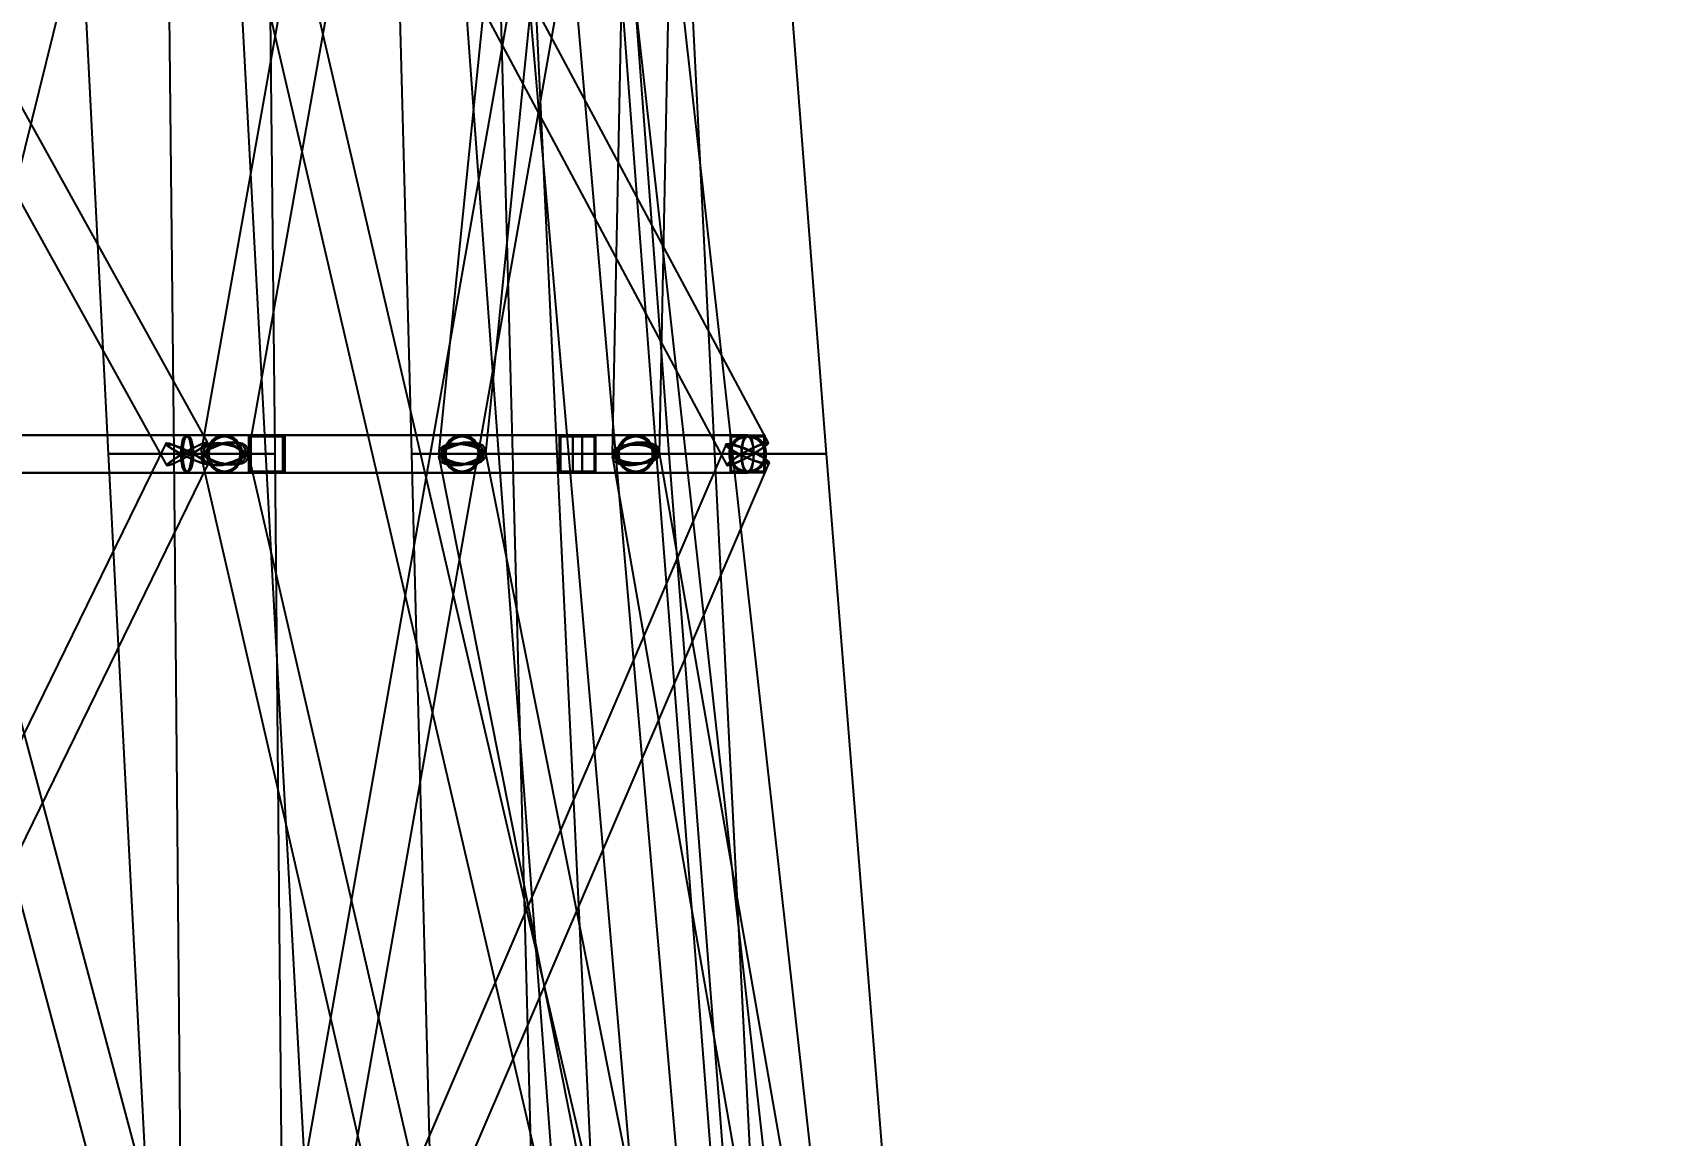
# Model space of a CAD drawing. Header units: millimetres. Extents: x -123812 to 252100, y -3000 to 639000.
# Drawn here: x 18780 to 36212, y 80160 to 92040 of the extents above; entities that cross this region are included whole.
import ezdxf

# ---------------------------------------------------------------- set-up
doc = ezdxf.new("R2010")
doc.units = ezdxf.units.MM
doc.layers.add('D-STR-DIM', color=7, linetype='Continuous', lineweight=13)
doc.layers.add('D-STR-STRC', color=7, linetype='Continuous', lineweight=25)
doc.styles.add('OpenSansCondensed-Light', font='OpenSansCondensed-Light.ttf')
doc.styles.add('TOWER_UNICODE', font='Arial Unicode.ttf')
doc.dimstyles.new('EZDXF', dxfattribs={"dimtxt": 0.25, "dimasz": 0.175, "dimexe": 0.375, "dimexo": 0.125, "dimgap": 0.1, "dimtad": 1, "dimlfac": 100, "dimzin": 12, "dimdsep": 46, "dimtxsty": 'OpenSansCondensed-Light', "dimblk": 'ARCHTICK', "dimcen": 2.5, "dimazin": 3, "dimtfac": 0.5, "dimtmove": 2, "dimatfit": 3})

# ---------------------------------------------------------------- blocks, each defined once
blk = doc.blocks.new('_ARCHTICK')
at = {"color": 0, "linetype": 'BYBLOCK', "const_width": 0.15}
blk.add_lwpolyline([(-0.5, -0.5), (0.5, 0.5)], dxfattribs=at)

msp = doc.modelspace()

# ---------------------------------------------------------------- linework, layer by layer
at = {"layer": 'D-STR-STRC'}
for points in [[(13294.5, 99879.1), (20224, 87379.1), (20230.2, 87374.8), (20251.1, 87379.1), (20285.3, 87391.6), (20330.5, 87411.5), (20383.5, 87437.4), (20440.9, 87467.6), (20498.7, 87500), (20552.9, 87532.4), (20599.8, 87562.6), (20636.3, 87588.5), (20659.9, 87608.4), (20668.9, 87620.9), (13739.3, 100120.9)], [(20470.1, 100061.2), (17377, 87561.2), (17378.5, 87531.7), (17396.7, 87500), (17430.4, 87468.3), (17477.2, 87438.8), (17534.1, 87413.5), (17597, 87394.1), (17661.7, 87381.9), (17723.8, 87377.7), (17779.1, 87381.9), (17823.7, 87394.1), (17854.8, 87413.5), (17870.1, 87438.8), (20963.1, 99938.8)], [(19570.4, 99881.2), (26260.7, 87381.2), (26270.3, 87377), (26294.4, 87381.2), (26331.5, 87393.5), (26379.1, 87413), (26433.9, 87438.5), (26492.2, 87468.2), (26550.1, 87500), (26603.4, 87531.8), (26648.8, 87561.5), (26682.9, 87587), (26703.6, 87606.5), (26709.4, 87618.8), (20019, 100118.8)], [(19547.3, 99942.9), (25363.6, 74942.9), (25372, 74938.9), (25396.7, 74939), (25436, 74943.3), (25487.3, 74951.5), (25547, 74963), (25611, 74977), (25675.1, 74992.5), (25734.7, 75008.6), (25786, 75024.1), (25825.3, 75037.9), (25850, 75049.2), (25858.5, 75057.1), (20042.2, 100057.1)], [(22826.4, 100030.6), (20599.1, 87530.6), (20610.7, 87500), (20638.6, 87469.4), (20680.8, 87440.9), (20734.6, 87416.4), (20796.2, 87397.6), (20861.4, 87385.8), (20925.9, 87381.8), (20985.1, 87385.8), (21035.1, 87397.6), (21072.5, 87416.4), (21094.7, 87440.9), (21100.2, 87469.4), (23327.4, 99969.4)], [(25282.3, 100043.6), (20865.5, 75043.6), (20874, 75034.3), (20899, 75022.8), (20938.8, 75009.6), (20990.6, 74995.9), (21050.9, 74982.3), (21115.7, 74970), (21180.4, 74959.8), (21240.8, 74952.3), (21292.6, 74948), (21332.4, 74947.3), (21357.3, 74950.1), (21365.9, 74956.4), (25782.7, 99956.4)], [(24421.3, 100029.2), (23157.6, 87529.2), (23161.1, 87500), (23181.7, 87470.8), (23217.7, 87443.7), (23266.9, 87420.4), (23325.8, 87402.5), (23390.4, 87391.2), (23456.3, 87387.4), (23519.1, 87391.2), (23574.4, 87402.5), (23618.5, 87420.4), (23648.4, 87443.7), (23662, 87470.8), (24925.7, 99970.8)], [(23471, 99978.6), (25642.1, 74978.6), (25650.7, 74968.3), (25676, 74960.1), (25716.2, 74954.7), (25768.7, 74952.3), (25829.7, 74953.2), (25895.2, 74957.3), (25960.7, 74964.3), (26021.7, 74973.7), (26074.1, 74984.9), (26114.4, 74997.1), (26139.6, 75009.6), (26148.3, 75021.4), (23977.2, 100021.4)], [(24421, 99974), (27215.3, 74974), (27223.9, 74956.5), (27249.1, 74942.1), (27289.3, 74931.6), (27341.6, 74925.7), (27402.5, 74925), (27467.8, 74929.3), (27533.2, 74938.4), (27594.1, 74951.8), (27646.4, 74968.4), (27686.5, 74987.2), (27711.8, 75006.8), (27720.4, 75026), (24926.1, 100026)], [(25278.7, 100000), (25026.7, 87500), (25037.9, 87472.6), (25065.7, 87447.1), (25108.2, 87425.1), (25162.3, 87408.3), (25224.6, 87397.7), (25290.6, 87394.1), (25355.9, 87397.7), (25416.1, 87408.3), (25467, 87425.1), (25505.3, 87447.1), (25528.2, 87472.6), (25534.2, 87500), (25786.3, 100000)], [(13920.3, 87296.8), (20446.4, 87296.8), (20459, 87303.7), (20470.7, 87324), (20480.8, 87356.3), (20488.5, 87398.4), (20493.4, 87447.4), (20495.1, 87500), (20493.4, 87552.6), (20488.5, 87601.6), (20480.8, 87643.7), (20470.7, 87676), (20459, 87696.3), (20446.4, 87703.2), (13920.3, 87703.2)], [(17623.5, 87296.8), (20849.6, 87296.8), (20896.4, 87303.7), (20940, 87324), (20977.4, 87356.3), (21006.2, 87398.4), (21024.2, 87447.4), (21030.4, 87500), (21024.2, 87552.6), (21006.2, 87601.6), (20977.4, 87643.7), (20940, 87676), (20896.4, 87696.3), (20849.6, 87703.2), (17623.5, 87703.2)], [(14561.1, 74888.8), (20674.8, 87388.8), (20669.8, 87400.3), (20649.7, 87418.6), (20615.6, 87442.4), (20570.1, 87470.2), (20516.1, 87500), (20457.4, 87529.8), (20397.9, 87557.6), (20341.8, 87581.4), (20292.7, 87599.7), (20254.2, 87611.2), (20228.7, 87615.1), (20218.1, 87611.2), (14104.4, 75111.2)], [(17377.7, 87436.3), (20717.9, 74936.3), (20732.8, 74909.9), (20763.4, 74889.6), (20807.6, 74876.9), (20862.6, 74872.5), (20924.4, 74876.9), (20988.8, 74889.6), (21051.6, 74909.9), (21108.4, 74936.3), (21155.3, 74967), (21189.2, 75000), (21207.7, 75033), (21209.6, 75063.7), (17869.4, 87563.7)], [(23979.4, 75064.3), (21095, 87564.3), (21075.7, 87590.9), (21041, 87611.3), (20993.3, 87624.2), (20935.8, 87628.6), (20872.4, 87624.2), (20807.5, 87611.3), (20745.4, 87590.9), (20690.5, 87564.3), (20646.4, 87533.3), (20616.1, 87500), (20601.8, 87466.7), (20604.3, 87435.7), (23488.8, 74935.7)], [(21345.1, 74895.4), (26714.4, 87395.4), (26718.7, 87406.2), (26707, 87423.5), (26680.2, 87445.9), (26640.1, 87472), (26589.4, 87500), (26531.6, 87528), (26470.7, 87554.1), (26410.7, 87576.5), (26355.8, 87593.8), (26309.7, 87604.6), (26275.6, 87608.3), (26255.7, 87604.6), (20886.3, 75104.6)], [(26139.3, 75064.1), (23653.9, 87564.1), (23631.4, 87590.7), (23593.8, 87611), (23543.6, 87623.8), (23484.3, 87628.2), (23420, 87623.8), (23354.9, 87611), (23293.6, 87590.7), (23240.2, 87564.1), (23198.4, 87533.2), (23170.9, 87500), (23159.8, 87466.8), (23165.6, 87435.9), (25651, 74935.9)], [(27718.9, 75032.8), (25531.5, 87532.8), (25523.5, 87563.3), (25498.9, 87589.5), (25459.4, 87609.6), (25407.8, 87622.3), (25347.5, 87626.6), (25282.6, 87622.3), (25217.5, 87609.6), (25156.7, 87589.5), (25104.4, 87563.3), (25064.1, 87532.8), (25038.5, 87500), (25029.4, 87467.2), (27216.8, 74967.2)]]:
    msp.add_lwpolyline(points, dxfattribs=at)
for points in [[(18960.7, 100000), (19596, 87500), (21296.9, 87500), (20628.7, 100000)], [(20171.3, 100000), (20303.2, 87500), (21396.1, 87500), (21261.9, 100000)], [(22531.6, 100000), (22863.3, 87500), (23956.3, 87500), (23622.2, 100000)], [(22890.2, 100000), (23802, 87500), (25502.9, 87500), (24558.1, 100000)], [(23839.6, 100000), (24429.9, 87500), (26130.9, 87500), (25507.5, 100000)], [(24698.5, 100000), (25634.6, 87500), (27335.5, 87500), (26366.5, 100000)], [(12620, 87300), (24701.9, 87300), (24701.9, 87700), (12620, 87700)], [(15610.8, 87300), (21486.4, 87300), (21486.4, 87700), (15610.8, 87700)], [(20379.8, 87500), (20382.1, 87447.4), (20388.8, 87398.4), (20399.3, 87356.3), (20413.1, 87324), (20429.2, 87303.7), (20446.4, 87296.8), (26485.1, 87296.8), (26502.3, 87303.7), (26518.4, 87324), (26532.2, 87356.3), (26542.8, 87398.4), (26549.4, 87447.4), (26551.7, 87500), (26549.4, 87552.6), (26542.8, 87601.6), (26532.2, 87643.7), (26518.4, 87676), (26502.3, 87696.3), (26485.1, 87703.2), (20446.4, 87703.2), (20429.2, 87696.3), (20413.1, 87676), (20399.3, 87643.7), (20388.8, 87601.6), (20382.1, 87552.6)], [(20513.1, 87500), (20510.8, 87447.4), (20504.1, 87398.4), (20493.5, 87356.3), (20479.7, 87324), (20463.7, 87303.7), (20446.4, 87296.8), (20429.2, 87303.7), (20413.1, 87324), (20399.3, 87356.3), (20388.8, 87398.4), (20382.1, 87447.4), (20379.8, 87500), (20382.1, 87552.6), (20388.8, 87601.6), (20399.3, 87643.7), (20413.1, 87676), (20429.2, 87696.3), (20446.4, 87703.2), (20463.7, 87696.3), (20479.7, 87676), (20493.5, 87643.7), (20504.1, 87601.6), (20510.8, 87552.6)], [(20507.8, 87500), (20505.7, 87451.5), (20499.6, 87406.4), (20489.8, 87367.6), (20477.1, 87337.9), (20462.3, 87319.2), (20446.4, 87312.8), (20430.6, 87319.2), (20415.8, 87337.9), (20403, 87367.6), (20393.3, 87406.4), (20387.2, 87451.5), (20385.1, 87500), (20387.2, 87548.5), (20393.3, 87593.6), (20403, 87632.4), (20415.8, 87662.1), (20430.6, 87680.8), (20446.4, 87687.2), (20462.3, 87680.8), (20477.1, 87662.1), (20489.8, 87632.4), (20499.6, 87593.6), (20505.7, 87548.5)], [(20495.1, 87500), (20493.4, 87447.4), (20488.5, 87398.4), (20480.8, 87356.3), (20470.7, 87324), (20459, 87303.7), (20446.4, 87296.8), (20433.9, 87303.7), (20422.1, 87324), (20412.1, 87356.3), (20404.3, 87398.4), (20399.5, 87447.4), (20397.8, 87500), (20399.5, 87552.6), (20404.3, 87601.6), (20412.1, 87643.7), (20422.1, 87676), (20433.9, 87696.3), (20446.4, 87703.2), (20459, 87696.3), (20470.7, 87676), (20480.8, 87643.7), (20488.5, 87601.6), (20493.4, 87552.6)], [(20491.2, 87500), (20489.7, 87451.5), (20485.2, 87406.4), (20478.1, 87367.6), (20468.8, 87337.9), (20458, 87319.2), (20446.4, 87312.8), (20434.9, 87319.2), (20424.1, 87337.9), (20414.8, 87367.6), (20407.7, 87406.4), (20403.2, 87451.5), (20401.7, 87500), (20403.2, 87548.5), (20407.7, 87593.6), (20414.8, 87632.4), (20424.1, 87662.1), (20434.9, 87680.8), (20446.4, 87687.2), (20458, 87680.8), (20468.8, 87662.1), (20478.1, 87632.4), (20485.2, 87593.6), (20489.7, 87548.5)], [(20660.8, 87500), (20667.2, 87447.4), (20686.1, 87398.4), (20716.1, 87356.3), (20755.2, 87324), (20800.8, 87303.7), (20849.6, 87296.8), (23409.8, 87296.8), (23458.7, 87303.7), (23504.2, 87324), (23543.3, 87356.3), (23573.4, 87398.4), (23592.2, 87447.4), (23598.7, 87500), (23592.2, 87552.6), (23573.4, 87601.6), (23543.3, 87643.7), (23504.2, 87676), (23458.7, 87696.3), (23409.8, 87703.2), (20849.6, 87703.2), (20800.8, 87696.3), (20755.2, 87676), (20716.1, 87643.7), (20686.1, 87601.6), (20667.2, 87552.6)], [(21038.5, 87500), (21032.1, 87447.4), (21013.2, 87398.4), (20983.2, 87356.3), (20944.1, 87324), (20898.5, 87303.7), (20849.6, 87296.8), (20800.8, 87303.7), (20755.2, 87324), (20716.1, 87356.3), (20686.1, 87398.4), (20667.2, 87447.4), (20660.8, 87500), (20667.2, 87552.6), (20686.1, 87601.6), (20716.1, 87643.7), (20755.2, 87676), (20800.8, 87696.3), (20849.6, 87703.2), (20898.5, 87696.3), (20944.1, 87676), (20983.2, 87643.7), (21013.2, 87601.6), (21032.1, 87552.6)], [(21030.4, 87500), (21024.2, 87447.4), (21006.2, 87398.4), (20977.4, 87356.3), (20940, 87324), (20896.4, 87303.7), (20849.6, 87296.8), (20802.9, 87303.7), (20759.3, 87324), (20721.9, 87356.3), (20693.1, 87398.4), (20675.1, 87447.4), (20668.9, 87500), (20675.1, 87552.6), (20693.1, 87601.6), (20721.9, 87643.7), (20759.3, 87676), (20802.9, 87696.3), (20849.6, 87703.2), (20896.4, 87696.3), (20940, 87676), (20977.4, 87643.7), (21006.2, 87601.6), (21024.2, 87552.6)], [(21023.7, 87500), (21017.7, 87451.5), (21000.4, 87406.4), (20972.7, 87367.6), (20936.7, 87337.9), (20894.7, 87319.2), (20849.6, 87312.8), (20804.6, 87319.2), (20762.6, 87337.9), (20726.6, 87367.6), (20698.9, 87406.4), (20681.6, 87451.5), (20675.6, 87500), (20681.6, 87548.5), (20698.9, 87593.6), (20726.6, 87632.4), (20762.6, 87662.1), (20804.6, 87680.8), (20849.6, 87687.2), (20894.7, 87680.8), (20936.7, 87662.1), (20972.7, 87632.4), (21000.4, 87593.6), (21017.7, 87548.5)], [(21016.1, 87500), (21010.5, 87451.5), (20993.8, 87406.4), (20967.4, 87367.6), (20932.9, 87337.9), (20892.7, 87319.2), (20849.6, 87312.8), (20806.6, 87319.2), (20766.4, 87337.9), (20731.9, 87367.6), (20705.5, 87406.4), (20688.8, 87451.5), (20683.2, 87500), (20688.8, 87548.5), (20705.5, 87593.6), (20731.9, 87632.4), (20766.4, 87662.1), (20806.6, 87680.8), (20849.6, 87687.2), (20892.7, 87680.8), (20932.9, 87662.1), (20967.4, 87632.4), (20993.8, 87593.6), (21010.5, 87548.5)], [(21113.7, 87300), (24845, 87300), (24845, 87700), (21113.7, 87700)], [(21113.7, 87700), (21498.7, 87700), (21498.7, 87300), (21113.7, 87300)], [(21120.5, 87300), (26670.8, 87300), (26670.8, 87700), (21120.5, 87700)], [(21120.5, 87700), (21491.9, 87700), (21491.9, 87300), (21120.5, 87300)], [(21125.2, 87688), (21487.2, 87688), (21487.2, 87312), (21125.2, 87312)], [(21126, 87700), (21486.4, 87700), (21486.4, 87300), (21126, 87300)], [(21131.6, 87688), (21480.8, 87688), (21480.8, 87312), (21131.6, 87312)], [(21136.8, 87688), (21475.6, 87688), (21475.6, 87312), (21136.8, 87312)], [(23214.6, 87500), (23221.3, 87447.4), (23240.8, 87398.4), (23271.8, 87356.3), (23312.2, 87324), (23359.3, 87303.7), (23409.8, 87296.8), (25280.4, 87296.8), (25330.9, 87303.7), (25378, 87324), (25418.4, 87356.3), (25449.4, 87398.4), (25468.9, 87447.4), (25475.6, 87500), (25468.9, 87552.6), (25449.4, 87601.6), (25418.4, 87643.7), (25378, 87676), (25330.9, 87696.3), (25280.4, 87703.2), (23409.8, 87703.2), (23359.3, 87696.3), (23312.2, 87676), (23271.8, 87643.7), (23240.8, 87601.6), (23221.3, 87552.6)], [(23605, 87500), (23598.3, 87447.4), (23578.8, 87398.4), (23547.8, 87356.3), (23507.4, 87324), (23460.3, 87303.7), (23409.8, 87296.8), (23359.3, 87303.7), (23312.2, 87324), (23271.8, 87356.3), (23240.8, 87398.4), (23221.3, 87447.4), (23214.6, 87500), (23221.3, 87552.6), (23240.8, 87601.6), (23271.8, 87643.7), (23312.2, 87676), (23359.3, 87696.3), (23409.8, 87703.2), (23460.3, 87696.3), (23507.4, 87676), (23547.8, 87643.7), (23578.8, 87601.6), (23598.3, 87552.6)], [(23598.7, 87500), (23592.2, 87447.4), (23573.4, 87398.4), (23543.3, 87356.3), (23504.2, 87324), (23458.7, 87303.7), (23409.8, 87296.8), (23360.9, 87303.7), (23315.3, 87324), (23276.2, 87356.3), (23246.2, 87398.4), (23227.3, 87447.4), (23220.9, 87500), (23227.3, 87552.6), (23246.2, 87601.6), (23276.2, 87643.7), (23315.3, 87676), (23360.9, 87696.3), (23409.8, 87703.2), (23458.7, 87696.3), (23504.2, 87676), (23543.3, 87643.7), (23573.4, 87601.6), (23592.2, 87552.6)], [(23589.6, 87500), (23583.5, 87451.5), (23565.5, 87406.4), (23536.9, 87367.6), (23499.7, 87337.9), (23456.3, 87319.2), (23409.8, 87312.8), (23363.2, 87319.2), (23319.9, 87337.9), (23282.6, 87367.6), (23254.1, 87406.4), (23236.1, 87451.5), (23230, 87500), (23236.1, 87548.5), (23254.1, 87593.6), (23282.6, 87632.4), (23319.9, 87662.1), (23363.2, 87680.8), (23409.8, 87687.2), (23456.3, 87680.8), (23499.7, 87662.1), (23536.9, 87632.4), (23565.5, 87593.6), (23583.5, 87548.5)], [(23583.8, 87500), (23577.9, 87451.5), (23560.5, 87406.4), (23532.8, 87367.6), (23496.8, 87337.9), (23454.8, 87319.2), (23409.8, 87312.8), (23364.7, 87319.2), (23322.8, 87337.9), (23286.7, 87367.6), (23259.1, 87406.4), (23241.7, 87451.5), (23235.8, 87500), (23241.7, 87548.5), (23259.1, 87593.6), (23286.7, 87632.4), (23322.8, 87662.1), (23364.7, 87680.8), (23409.8, 87687.2), (23454.8, 87680.8), (23496.8, 87662.1), (23532.8, 87632.4), (23560.5, 87593.6), (23577.9, 87548.5)], [(24459.9, 87700), (24845, 87700), (24845, 87300), (24459.9, 87300)], [(24471.5, 87688), (24833.5, 87688), (24833.5, 87312), (24471.5, 87312)], [(24603.1, 87700), (24701.9, 87700), (24701.9, 87300), (24603.1, 87300)], [(24606, 87688), (24698.9, 87688), (24698.9, 87312), (24606, 87312)], [(25080.9, 87500), (25087.7, 87447.4), (25107.6, 87398.4), (25139.3, 87356.3), (25180.6, 87324), (25228.8, 87303.7), (25280.4, 87296.8), (26485.1, 87296.8), (26536.7, 87303.7), (26584.8, 87324), (26626.2, 87356.3), (26657.9, 87398.4), (26677.8, 87447.4), (26684.6, 87500), (26677.8, 87552.6), (26657.9, 87601.6), (26626.2, 87643.7), (26584.8, 87676), (26536.7, 87696.3), (26485.1, 87703.2), (25280.4, 87703.2), (25228.8, 87696.3), (25180.6, 87676), (25139.3, 87643.7), (25107.6, 87601.6), (25087.7, 87552.6)], [(25480, 87500), (25473.2, 87447.4), (25453.2, 87398.4), (25421.5, 87356.3), (25380.2, 87324), (25332.1, 87303.7), (25280.4, 87296.8), (25228.8, 87303.7), (25180.6, 87324), (25139.3, 87356.3), (25107.6, 87398.4), (25087.7, 87447.4), (25080.9, 87500), (25087.7, 87552.6), (25107.6, 87601.6), (25139.3, 87643.7), (25180.6, 87676), (25228.8, 87696.3), (25280.4, 87703.2), (25332.1, 87696.3), (25380.2, 87676), (25421.5, 87643.7), (25453.2, 87601.6), (25473.2, 87552.6)], [(25475.6, 87500), (25468.9, 87447.4), (25449.4, 87398.4), (25418.4, 87356.3), (25378, 87324), (25330.9, 87303.7), (25280.4, 87296.8), (25229.9, 87303.7), (25182.8, 87324), (25142.4, 87356.3), (25111.4, 87398.4), (25091.9, 87447.4), (25085.2, 87500), (25091.9, 87552.6), (25111.4, 87601.6), (25142.4, 87643.7), (25182.8, 87676), (25229.9, 87696.3), (25280.4, 87703.2), (25330.9, 87696.3), (25378, 87676), (25418.4, 87643.7), (25449.4, 87601.6), (25468.9, 87552.6)], [(25464.3, 87500), (25458, 87451.5), (25439.6, 87406.4), (25410.4, 87367.6), (25372.3, 87337.9), (25328, 87319.2), (25280.4, 87312.8), (25232.8, 87319.2), (25188.5, 87337.9), (25150.4, 87367.6), (25121.2, 87406.4), (25102.8, 87451.5), (25096.6, 87500), (25102.8, 87548.5), (25121.2, 87593.6), (25150.4, 87632.4), (25188.5, 87662.1), (25232.8, 87680.8), (25280.4, 87687.2), (25328, 87680.8), (25372.3, 87662.1), (25410.4, 87632.4), (25439.6, 87593.6), (25458, 87548.5)], [(25460.2, 87500), (25454.1, 87451.5), (25436.1, 87406.4), (25407.6, 87367.6), (25370.3, 87337.9), (25327, 87319.2), (25280.4, 87312.8), (25233.9, 87319.2), (25190.5, 87337.9), (25153.3, 87367.6), (25124.7, 87406.4), (25106.7, 87451.5), (25100.6, 87500), (25106.7, 87548.5), (25124.7, 87593.6), (25153.3, 87632.4), (25190.5, 87662.1), (25233.9, 87680.8), (25280.4, 87687.2), (25327, 87680.8), (25370.3, 87662.1), (25407.6, 87632.4), (25436.1, 87593.6), (25454.1, 87548.5)], [(26684.6, 87500), (26677.8, 87447.4), (26657.9, 87398.4), (26626.2, 87356.3), (26584.8, 87324), (26536.7, 87303.7), (26485.1, 87296.8), (26433.4, 87303.7), (26385.3, 87324), (26344, 87356.3), (26312.2, 87398.4), (26292.3, 87447.4), (26285.5, 87500), (26292.3, 87552.6), (26312.2, 87601.6), (26344, 87643.7), (26385.3, 87676), (26433.4, 87696.3), (26485.1, 87703.2), (26536.7, 87696.3), (26584.8, 87676), (26626.2, 87643.7), (26657.9, 87601.6), (26677.8, 87552.6)], [(26299.3, 87700), (26670.8, 87700), (26670.8, 87300), (26299.3, 87300)], [(26668.9, 87500), (26662.6, 87451.5), (26644.3, 87406.4), (26615.1, 87367.6), (26577, 87337.9), (26532.7, 87319.2), (26485.1, 87312.8), (26437.5, 87319.2), (26393.1, 87337.9), (26355.1, 87367.6), (26325.9, 87406.4), (26307.5, 87451.5), (26301.2, 87500), (26307.5, 87548.5), (26325.9, 87593.6), (26355.1, 87632.4), (26393.1, 87662.1), (26437.5, 87680.8), (26485.1, 87687.2), (26532.7, 87680.8), (26577, 87662.1), (26615.1, 87632.4), (26644.3, 87593.6), (26662.6, 87548.5)], [(26310.5, 87688), (26659.7, 87688), (26659.7, 87312), (26310.5, 87312)], [(26551.7, 87500), (26549.4, 87447.4), (26542.8, 87398.4), (26532.2, 87356.3), (26518.4, 87324), (26502.3, 87303.7), (26485.1, 87296.8), (26467.8, 87303.7), (26451.8, 87324), (26438, 87356.3), (26427.4, 87398.4), (26420.7, 87447.4), (26418.5, 87500), (26420.7, 87552.6), (26427.4, 87601.6), (26438, 87643.7), (26451.8, 87676), (26467.8, 87696.3), (26485.1, 87703.2), (26502.3, 87696.3), (26518.4, 87676), (26532.2, 87643.7), (26542.8, 87601.6), (26549.4, 87552.6)], [(26546.4, 87500), (26544.3, 87451.5), (26538.2, 87406.4), (26528.5, 87367.6), (26515.8, 87337.9), (26501, 87319.2), (26485.1, 87312.8), (26469.2, 87319.2), (26454.4, 87337.9), (26441.7, 87367.6), (26431.9, 87406.4), (26425.8, 87451.5), (26423.7, 87500), (26425.8, 87548.5), (26431.9, 87593.6), (26441.7, 87632.4), (26454.4, 87662.1), (26469.2, 87680.8), (26485.1, 87687.2), (26501, 87680.8), (26515.8, 87662.1), (26528.5, 87632.4), (26538.2, 87593.6), (26544.3, 87548.5)], [(20516.1, 87500), (20570.1, 87470.2), (20615.6, 87442.4), (20649.7, 87418.6), (20669.8, 87400.3), (20674.8, 87388.8), (20664.2, 87384.9), (20638.7, 87388.8), (20600.1, 87400.3), (20551.1, 87418.6), (20495, 87442.4), (20435.5, 87470.2), (20376.8, 87500), (20322.8, 87529.8), (20277.2, 87557.6), (20243.2, 87581.4), (20223.1, 87599.7), (20218.1, 87611.2), (20228.7, 87615.1), (20254.2, 87611.2), (20292.7, 87599.7), (20341.8, 87581.4), (20397.9, 87557.6), (20457.4, 87529.8)], [(20394.2, 87500), (20340, 87467.6), (20293.1, 87437.4), (20256.6, 87411.5), (20233, 87391.6), (20224, 87379.1), (20230.2, 87374.8), (20251.1, 87379.1), (20285.3, 87391.6), (20330.5, 87411.5), (20383.5, 87437.4), (20440.9, 87467.6), (20498.7, 87500), (20552.9, 87532.4), (20599.8, 87562.6), (20636.3, 87588.5), (20659.9, 87608.4), (20668.9, 87620.9), (20662.7, 87625.2), (20641.8, 87620.9), (20607.6, 87608.4), (20562.4, 87588.5), (20509.3, 87562.6), (20452, 87532.4)], [(20509.3, 87500), (20557.9, 87473.1), (20599, 87448.1), (20629.7, 87426.6), (20647.8, 87410.1), (20652.3, 87399.7), (20642.7, 87396.2), (20619.8, 87399.7), (20585, 87410.1), (20540.8, 87426.6), (20490.2, 87448.1), (20436.6, 87473.1), (20383.6, 87500), (20335, 87526.9), (20293.9, 87551.9), (20263.2, 87573.4), (20245, 87589.9), (20240.6, 87600.3), (20250.2, 87603.8), (20273.1, 87600.3), (20307.9, 87589.9), (20352.1, 87573.4), (20402.7, 87551.9), (20456.3, 87526.9)], [(20399.3, 87500), (20350.5, 87470.8), (20308.2, 87443.6), (20275.3, 87420.2), (20254, 87402.3), (20245.9, 87391), (20251.5, 87387.1), (20270.3, 87391), (20301.1, 87402.3), (20341.9, 87420.2), (20389.7, 87443.6), (20441.5, 87470.8), (20493.5, 87500), (20542.4, 87529.2), (20584.7, 87556.4), (20617.6, 87579.8), (20638.9, 87597.7), (20647, 87609), (20641.4, 87612.9), (20622.6, 87609), (20591.8, 87597.7), (20551, 87579.8), (20503.1, 87556.4), (20451.4, 87529.2)], [(20610.7, 87500), (20638.6, 87469.4), (20680.8, 87440.9), (20734.6, 87416.4), (20796.2, 87397.6), (20861.4, 87385.8), (20925.9, 87381.8), (20985.1, 87385.8), (21035.1, 87397.6), (21072.5, 87416.4), (21094.7, 87440.9), (21100.2, 87469.4), (21088.6, 87500), (21060.7, 87530.6), (21018.5, 87559.1), (20964.7, 87583.6), (20903.1, 87602.4), (20837.9, 87614.2), (20773.4, 87618.2), (20714.2, 87614.2), (20664.2, 87602.4), (20626.8, 87583.6), (20604.6, 87559.1), (20599.1, 87530.6)], [(21083.2, 87500), (21052.9, 87466.7), (21008.8, 87435.7), (20953.9, 87409.1), (20891.8, 87388.7), (20826.9, 87375.8), (20763.5, 87371.4), (20706, 87375.8), (20658.3, 87388.7), (20623.6, 87409.1), (20604.3, 87435.7), (20601.8, 87466.7), (20616.1, 87500), (20646.4, 87533.3), (20690.5, 87564.3), (20745.4, 87590.9), (20807.5, 87611.3), (20872.4, 87624.2), (20935.8, 87628.6), (20993.3, 87624.2), (21041, 87611.3), (21075.7, 87590.9), (21095, 87564.3), (21097.5, 87533.3)], [(20634.2, 87500), (20659.3, 87472.4), (20697.4, 87446.7), (20745.9, 87424.7), (20801.4, 87407.7), (20860.3, 87397.1), (20918.4, 87393.4), (20971.8, 87397.1), (21016.9, 87407.7), (21050.6, 87424.7), (21070.6, 87446.7), (21075.5, 87472.4), (21065.1, 87500), (21040, 87527.6), (21001.9, 87553.3), (20953.4, 87575.3), (20897.9, 87592.3), (20839, 87602.9), (20780.9, 87606.6), (20727.5, 87602.9), (20682.4, 87592.3), (20648.7, 87575.3), (20628.7, 87553.3), (20623.8, 87527.6)], [(21060.2, 87500), (21032.9, 87470), (20993.2, 87442), (20943.6, 87418), (20887.7, 87399.6), (20829.1, 87388), (20772, 87384.1), (20720.1, 87388), (20677.1, 87399.6), (20645.9, 87418), (20628.5, 87442), (20626.2, 87470), (20639.1, 87500), (20666.4, 87530), (20706.1, 87558), (20755.7, 87582), (20811.6, 87600.4), (20870.2, 87612), (20927.3, 87615.9), (20979.2, 87612), (21022.2, 87600.4), (21053.4, 87582), (21070.8, 87558), (21073.1, 87530)], [(23161.1, 87500), (23181.7, 87470.8), (23217.7, 87443.7), (23266.9, 87420.4), (23325.8, 87402.5), (23390.4, 87391.2), (23456.3, 87387.4), (23519.1, 87391.2), (23574.4, 87402.5), (23618.5, 87420.4), (23648.4, 87443.7), (23662, 87470.8), (23658.4, 87500), (23637.9, 87529.2), (23601.8, 87556.3), (23552.7, 87579.6), (23493.8, 87597.5), (23429.2, 87608.8), (23363.3, 87612.6), (23300.5, 87608.8), (23245.2, 87597.5), (23201.1, 87579.6), (23171.2, 87556.3), (23157.6, 87529.2)], [(23648.6, 87500), (23621.2, 87466.8), (23579.4, 87435.9), (23526, 87409.3), (23464.6, 87389), (23399.6, 87376.2), (23335.2, 87371.8), (23275.9, 87376.2), (23225.8, 87389), (23188.2, 87409.3), (23165.6, 87435.9), (23159.8, 87466.8), (23170.9, 87500), (23198.4, 87533.2), (23240.2, 87564.1), (23293.6, 87590.7), (23354.9, 87611), (23420, 87623.8), (23484.3, 87628.2), (23543.6, 87623.8), (23593.8, 87611), (23631.4, 87590.7), (23653.9, 87564.1), (23659.8, 87533.2)], [(23185.6, 87500), (23204.1, 87473.7), (23236.6, 87449.2), (23280.9, 87428.2), (23334, 87412.1), (23392.3, 87401.9), (23451.7, 87398.5), (23508.3, 87401.9), (23558.2, 87412.1), (23597.9, 87428.2), (23624.9, 87449.2), (23637.2, 87473.7), (23633.9, 87500), (23615.5, 87526.3), (23582.9, 87550.8), (23538.6, 87571.8), (23485.5, 87587.9), (23427.3, 87598.1), (23367.8, 87601.5), (23311.2, 87598.1), (23261.4, 87587.9), (23221.6, 87571.8), (23194.7, 87550.8), (23182.4, 87526.3)], [(23625.1, 87500), (23600.4, 87470.1), (23562.7, 87442.2), (23514.5, 87418.3), (23459.2, 87399.9), (23400.6, 87388.3), (23342.6, 87384.4), (23289.1, 87388.3), (23243.9, 87399.9), (23210, 87418.3), (23189.7, 87442.2), (23184.4, 87470.1), (23194.4, 87500), (23219.2, 87529.9), (23256.9, 87557.8), (23305, 87581.7), (23360.3, 87600.1), (23419, 87611.7), (23477, 87615.6), (23530.4, 87611.7), (23575.7, 87600.1), (23609.6, 87581.7), (23629.9, 87557.8), (23635.2, 87529.9)], [(25026.7, 87500), (25037.9, 87472.6), (25065.7, 87447.1), (25108.2, 87425.1), (25162.3, 87408.3), (25224.6, 87397.7), (25290.6, 87394.1), (25355.9, 87397.7), (25416.1, 87408.3), (25467, 87425.1), (25505.3, 87447.1), (25528.2, 87472.6), (25534.2, 87500), (25522.9, 87527.4), (25495.1, 87552.9), (25452.7, 87574.9), (25398.5, 87591.7), (25336.3, 87602.3), (25270.3, 87605.9), (25204.9, 87602.3), (25144.8, 87591.7), (25093.8, 87574.9), (25055.6, 87552.9), (25032.7, 87527.4)], [(25522.4, 87500), (25496.8, 87467.2), (25456.4, 87436.7), (25404.1, 87410.5), (25343.3, 87390.4), (25278.3, 87377.7), (25213.4, 87373.4), (25153.1, 87377.7), (25101.4, 87390.4), (25061.9, 87410.5), (25037.4, 87436.7), (25029.4, 87467.2), (25038.5, 87500), (25064.1, 87532.8), (25104.4, 87563.3), (25156.7, 87589.5), (25217.5, 87609.6), (25282.6, 87622.3), (25347.5, 87626.6), (25407.8, 87622.3), (25459.4, 87609.6), (25498.9, 87589.5), (25523.5, 87563.3), (25531.5, 87532.8)], [(25051.6, 87500), (25061.8, 87475.3), (25086.9, 87452.3), (25125.1, 87432.5), (25174, 87417.3), (25230, 87407.8), (25289.6, 87404.5), (25348.5, 87407.8), (25402.7, 87417.3), (25448.7, 87432.5), (25483.1, 87452.3), (25503.8, 87475.3), (25509.2, 87500), (25499, 87524.7), (25474, 87547.7), (25435.7, 87567.5), (25386.9, 87582.7), (25330.8, 87592.2), (25271.3, 87595.5), (25212.4, 87592.2), (25158.1, 87582.7), (25112.2, 87567.5), (25077.7, 87547.7), (25057.1, 87524.7)], [(25498.6, 87500), (25475.5, 87470.5), (25439.1, 87442.9), (25391.9, 87419.3), (25337.1, 87401.2), (25278.5, 87389.8), (25220, 87385.9), (25165.6, 87389.8), (25119, 87401.2), (25083.4, 87419.3), (25061.3, 87442.9), (25054.1, 87470.5), (25062.3, 87500), (25085.4, 87529.5), (25121.7, 87557.1), (25168.9, 87580.7), (25223.7, 87598.8), (25282.3, 87610.2), (25340.9, 87614.1), (25395.3, 87610.2), (25441.8, 87598.8), (25477.4, 87580.7), (25499.5, 87557.1), (25506.8, 87529.5)], [(26589.4, 87500), (26640.1, 87472), (26680.2, 87445.9), (26707, 87423.5), (26718.7, 87406.2), (26714.4, 87395.4), (26694.6, 87391.7), (26660.4, 87395.4), (26614.3, 87406.2), (26559.4, 87423.5), (26499.5, 87445.9), (26438.5, 87472), (26380.7, 87500), (26330.1, 87528), (26290, 87554.1), (26263.2, 87576.5), (26251.5, 87593.8), (26255.7, 87604.6), (26275.6, 87608.3), (26309.7, 87604.6), (26355.8, 87593.8), (26410.7, 87576.5), (26470.7, 87554.1), (26531.6, 87528)], [(26420.1, 87500), (26366.7, 87468.2), (26321.4, 87438.5), (26287.2, 87413), (26266.5, 87393.5), (26260.7, 87381.2), (26270.3, 87377), (26294.4, 87381.2), (26331.5, 87393.5), (26379.1, 87413), (26433.9, 87438.5), (26492.2, 87468.2), (26550.1, 87500), (26603.4, 87531.8), (26648.8, 87561.5), (26682.9, 87587), (26703.6, 87606.5), (26709.4, 87618.8), (26699.9, 87623), (26675.7, 87618.8), (26638.6, 87606.5), (26591, 87587), (26536.2, 87561.5), (26477.9, 87531.8)], [(26579.1, 87500), (26624.8, 87474.7), (26661, 87451.2), (26685.1, 87431), (26695.7, 87415.5), (26691.9, 87405.7), (26673.9, 87402.4), (26643.2, 87405.7), (26601.6, 87415.5), (26552.1, 87431), (26498, 87451.2), (26443.1, 87474.7), (26391, 87500), (26345.3, 87525.3), (26309.2, 87548.8), (26285, 87569), (26274.5, 87584.5), (26278.3, 87594.3), (26296.2, 87597.6), (26327, 87594.3), (26368.5, 87584.5), (26418, 87569), (26472.1, 87548.8), (26527, 87525.3)], [(26426.5, 87500), (26378.3, 87471.3), (26337.5, 87444.5), (26306.7, 87421.6), (26288, 87403.9), (26282.8, 87392.9), (26291.4, 87389.1), (26313.2, 87392.9), (26346.6, 87403.9), (26389.6, 87421.6), (26439, 87444.5), (26491.5, 87471.3), (26543.7, 87500), (26591.8, 87528.7), (26632.7, 87555.5), (26663.4, 87578.4), (26682.1, 87596.1), (26687.3, 87607.1), (26678.7, 87610.9), (26657, 87607.1), (26623.5, 87596.1), (26580.6, 87578.4), (26531.2, 87555.5), (26478.6, 87528.7)], [(19596, 87500), (20248.7, 75000), (21982.7, 75000), (21296.9, 87500)], [(21296.9, 87500), (21267.9, 87500), (21183, 87500), (21047.8, 87500), (20871.7, 87500), (20666.6, 87500), (20446.4, 87500), (20226.3, 87500), (20021.2, 87500), (19845.1, 87500), (19709.9, 87500), (19625, 87500), (19596, 87500), (19625, 87500), (19709.9, 87500), (19845.1, 87500), (20021.2, 87500), (20226.3, 87500), (20446.4, 87500), (20666.6, 87500), (20871.7, 87500), (21047.8, 87500), (21183, 87500), (21267.9, 87500)], [(21296.9, 87500), (21267.9, 87500), (21183, 87500), (21047.8, 87500), (20871.7, 87500), (20666.6, 87500), (20446.4, 87500), (20226.3, 87500), (20021.2, 87500), (19845.1, 87500), (19709.9, 87500), (19625, 87500), (19596, 87500), (19625, 87500), (19709.9, 87500), (19845.1, 87500), (20021.2, 87500), (20226.3, 87500), (20446.4, 87500), (20666.6, 87500), (20871.7, 87500), (21047.8, 87500), (21183, 87500), (21267.9, 87500)], [(21204, 87500), (21178.1, 87500), (21102.5, 87500), (20982.1, 87500), (20825.2, 87500), (20642.5, 87500), (20446.4, 87500), (20250.4, 87500), (20067.7, 87500), (19910.8, 87500), (19790.4, 87500), (19714.7, 87500), (19688.9, 87500), (19714.7, 87500), (19790.4, 87500), (19910.8, 87500), (20067.7, 87500), (20250.4, 87500), (20446.4, 87500), (20642.5, 87500), (20825.2, 87500), (20982.1, 87500), (21102.5, 87500), (21178.1, 87500)], [(21204, 87500), (21178.1, 87500), (21102.5, 87500), (20982.1, 87500), (20825.2, 87500), (20642.5, 87500), (20446.4, 87500), (20250.4, 87500), (20067.7, 87500), (19910.8, 87500), (19790.4, 87500), (19714.7, 87500), (19688.9, 87500), (19714.7, 87500), (19790.4, 87500), (19910.8, 87500), (20067.7, 87500), (20250.4, 87500), (20446.4, 87500), (20642.5, 87500), (20825.2, 87500), (20982.1, 87500), (21102.5, 87500), (21178.1, 87500)], [(20303.2, 87500), (20416.1, 75000), (21511.4, 75000), (21396.1, 87500)], [(21396.1, 87500), (21377.5, 87500), (21322.9, 87500), (21236.1, 87500), (21122.9, 87500), (20991.1, 87500), (20849.6, 87500), (20708.2, 87500), (20576.4, 87500), (20463.2, 87500), (20376.4, 87500), (20321.8, 87500), (20303.2, 87500), (20321.8, 87500), (20376.4, 87500), (20463.2, 87500), (20576.4, 87500), (20708.2, 87500), (20849.6, 87500), (20991.1, 87500), (21122.9, 87500), (21236.1, 87500), (21322.9, 87500), (21377.5, 87500)], [(22863.3, 87500), (23186.4, 75000), (24281.7, 75000), (23956.3, 87500)], [(23956.3, 87500), (23937.6, 87500), (23883, 87500), (23796.2, 87500), (23683, 87500), (23551.2, 87500), (23409.8, 87500), (23268.3, 87500), (23136.5, 87500), (23023.4, 87500), (22936.5, 87500), (22881.9, 87500), (22863.3, 87500), (22881.9, 87500), (22936.5, 87500), (23023.4, 87500), (23136.5, 87500), (23268.3, 87500), (23409.8, 87500), (23551.2, 87500), (23683, 87500), (23796.2, 87500), (23883, 87500), (23937.6, 87500)], [(23802, 87500), (24744, 75000), (26478, 75000), (25502.9, 87500)], [(25502.9, 87500), (25474, 87500), (25389, 87500), (25253.8, 87500), (25077.7, 87500), (24872.6, 87500), (24652.5, 87500), (24432.3, 87500), (24227.2, 87500), (24051.1, 87500), (23915.9, 87500), (23831, 87500), (23802, 87500), (23831, 87500), (23915.9, 87500), (24051.1, 87500), (24227.2, 87500), (24432.3, 87500), (24652.5, 87500), (24872.6, 87500), (25077.7, 87500), (25253.8, 87500), (25389, 87500), (25474, 87500)], [(25502.9, 87500), (25474, 87500), (25389, 87500), (25253.8, 87500), (25077.7, 87500), (24872.6, 87500), (24652.5, 87500), (24432.3, 87500), (24227.2, 87500), (24051.1, 87500), (23915.9, 87500), (23831, 87500), (23802, 87500), (23831, 87500), (23915.9, 87500), (24051.1, 87500), (24227.2, 87500), (24432.3, 87500), (24652.5, 87500), (24872.6, 87500), (25077.7, 87500), (25253.8, 87500), (25389, 87500), (25474, 87500)], [(25410, 87500), (25384.2, 87500), (25308.5, 87500), (25188.1, 87500), (25031.2, 87500), (24848.5, 87500), (24652.5, 87500), (24456.4, 87500), (24273.7, 87500), (24116.8, 87500), (23996.4, 87500), (23920.8, 87500), (23895, 87500), (23920.8, 87500), (23996.4, 87500), (24116.8, 87500), (24273.7, 87500), (24456.4, 87500), (24652.5, 87500), (24848.5, 87500), (25031.2, 87500), (25188.1, 87500), (25308.5, 87500), (25384.2, 87500)], [(25410, 87500), (25384.2, 87500), (25308.5, 87500), (25188.1, 87500), (25031.2, 87500), (24848.5, 87500), (24652.5, 87500), (24456.4, 87500), (24273.7, 87500), (24116.8, 87500), (23996.4, 87500), (23920.8, 87500), (23895, 87500), (23920.8, 87500), (23996.4, 87500), (24116.8, 87500), (24273.7, 87500), (24456.4, 87500), (24652.5, 87500), (24848.5, 87500), (25031.2, 87500), (25188.1, 87500), (25308.5, 87500), (25384.2, 87500)], [(24429.9, 87500), (25028.2, 75000), (26762.2, 75000), (26130.9, 87500)], [(26130.9, 87500), (26101.9, 87500), (26017, 87500), (25881.8, 87500), (25705.7, 87500), (25500.5, 87500), (25280.4, 87500), (25060.3, 87500), (24855.2, 87500), (24679, 87500), (24543.9, 87500), (24458.9, 87500), (24429.9, 87500), (24458.9, 87500), (24543.9, 87500), (24679, 87500), (24855.2, 87500), (25060.3, 87500), (25280.4, 87500), (25500.5, 87500), (25705.7, 87500), (25881.8, 87500), (26017, 87500), (26101.9, 87500)], [(26130.9, 87500), (26101.9, 87500), (26017, 87500), (25881.8, 87500), (25705.7, 87500), (25500.5, 87500), (25280.4, 87500), (25060.3, 87500), (24855.2, 87500), (24679, 87500), (24543.9, 87500), (24458.9, 87500), (24429.9, 87500), (24458.9, 87500), (24543.9, 87500), (24679, 87500), (24855.2, 87500), (25060.3, 87500), (25280.4, 87500), (25500.5, 87500), (25705.7, 87500), (25881.8, 87500), (26017, 87500), (26101.9, 87500)], [(26037.9, 87500), (26012.1, 87500), (25936.4, 87500), (25816.1, 87500), (25659.2, 87500), (25476.5, 87500), (25280.4, 87500), (25084.4, 87500), (24901.7, 87500), (24744.8, 87500), (24624.4, 87500), (24548.7, 87500), (24522.9, 87500), (24548.7, 87500), (24624.4, 87500), (24744.8, 87500), (24901.7, 87500), (25084.4, 87500), (25280.4, 87500), (25476.5, 87500), (25659.2, 87500), (25816.1, 87500), (25936.4, 87500), (26012.1, 87500)], [(26037.9, 87500), (26012.1, 87500), (25936.4, 87500), (25816.1, 87500), (25659.2, 87500), (25476.5, 87500), (25280.4, 87500), (25084.4, 87500), (24901.7, 87500), (24744.8, 87500), (24624.4, 87500), (24548.7, 87500), (24522.9, 87500), (24548.7, 87500), (24624.4, 87500), (24744.8, 87500), (24901.7, 87500), (25084.4, 87500), (25280.4, 87500), (25476.5, 87500), (25659.2, 87500), (25816.1, 87500), (25936.4, 87500), (26012.1, 87500)], [(25634.6, 87500), (26600.9, 75000), (28334.8, 75000), (27335.5, 87500)], [(27335.5, 87500), (27306.6, 87500), (27221.6, 87500), (27086.4, 87500), (26910.3, 87500), (26705.2, 87500), (26485.1, 87500), (26264.9, 87500), (26059.8, 87500), (25883.7, 87500), (25748.5, 87500), (25663.6, 87500), (25634.6, 87500), (25663.6, 87500), (25748.5, 87500), (25883.7, 87500), (26059.8, 87500), (26264.9, 87500), (26485.1, 87500), (26705.2, 87500), (26910.3, 87500), (27086.4, 87500), (27221.6, 87500), (27306.6, 87500)], [(27335.5, 87500), (27306.6, 87500), (27221.6, 87500), (27086.4, 87500), (26910.3, 87500), (26705.2, 87500), (26485.1, 87500), (26264.9, 87500), (26059.8, 87500), (25883.7, 87500), (25748.5, 87500), (25663.6, 87500), (25634.6, 87500), (25663.6, 87500), (25748.5, 87500), (25883.7, 87500), (26059.8, 87500), (26264.9, 87500), (26485.1, 87500), (26705.2, 87500), (26910.3, 87500), (27086.4, 87500), (27221.6, 87500), (27306.6, 87500)], [(27242.6, 87500), (27216.8, 87500), (27141.1, 87500), (27020.7, 87500), (26863.8, 87500), (26681.1, 87500), (26485.1, 87500), (26289, 87500), (26106.3, 87500), (25949.4, 87500), (25829, 87500), (25753.4, 87500), (25727.6, 87500), (25753.4, 87500), (25829, 87500), (25949.4, 87500), (26106.3, 87500), (26289, 87500), (26485.1, 87500), (26681.1, 87500), (26863.8, 87500), (27020.7, 87500), (27141.1, 87500), (27216.8, 87500)], [(27242.6, 87500), (27216.8, 87500), (27141.1, 87500), (27020.7, 87500), (26863.8, 87500), (26681.1, 87500), (26485.1, 87500), (26289, 87500), (26106.3, 87500), (25949.4, 87500), (25829, 87500), (25753.4, 87500), (25727.6, 87500), (25753.4, 87500), (25829, 87500), (25949.4, 87500), (26106.3, 87500), (26289, 87500), (26485.1, 87500), (26681.1, 87500), (26863.8, 87500), (27020.7, 87500), (27141.1, 87500), (27216.8, 87500)]]:
    msp.add_lwpolyline(points, close=True, dxfattribs=at)

# ---------------------------------------------------------------- dimensions: what is measured, and where the dimension line sits
at = {"layer": 'D-STR-DIM'}
for base, p2 in [((187000, 0), (0, 450000)), ((250000, 0), (0, 375000)), ((124000, 0), (0, 350000))]:
    msp.add_linear_dim(base=base, p1=(0, 0), p2=p2, angle=90, dimstyle='EZDXF', override={"dimtxt": 8400, "dimasz": 3750, "dimexe": 2100, "dimexo": 1800, "dimgap": 2100, "dimtad": 1, "dimdec": 0, "dimlfac": 1, "dimlunit": 2, "dimtxsty": 'TOWER_UNICODE', "dimclrd": 7, "dimclre": 7, "dimclrt": 7}, dxfattribs=at).render()

doc.saveas('drawing.dxf')
